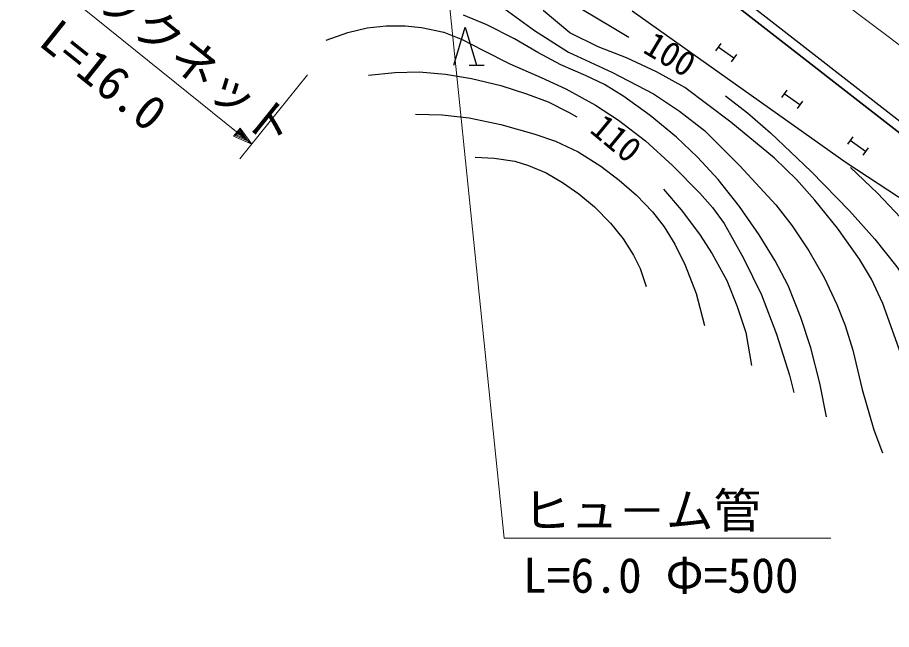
# Model space of a CAD drawing. Units: millimetres, scale not verified. Extents: x 40000 to 680000, y 20000 to 380000.
# Drawn here: x 272943 to 318828, y 265041 to 297146 of the extents above; entities that cross this region are included whole.
import ezdxf
from ezdxf.enums import TextEntityAlignment as Align

# ---------------------------------------------------------------- set-up
doc = ezdxf.new("R2010")
doc.units = ezdxf.units.MM
doc.header["$LTSCALE"] = 1000
doc.linetypes.add('CHAIN', pattern=[18.5, 12, -1.5, 3.5, -1.5])
for name, color, linetype, lineweight in [('M-BGD', 7, 'Continuous', 25), ('M-BMK', 2, 'CHAIN', 13), ('M-STR-HTXT', 7, 'Continuous', 13)]:
    doc.layers.add(name, color=color, linetype=linetype, lineweight=lineweight)
doc.styles.add('ＭＳ ゴシック', font='')
doc.styles.get('ＭＳ ゴシック').set_extended_font_data('MS Gothic')

msp = doc.modelspace()

# ---------------------------------------------------------------- linework, layer by layer
at = {"layer": 'M-BGD'}
for p, q in [((311138, 298025), (321598, 289881)), ((305205, 297504), (316451, 289537)), ((310833, 297630), (321296, 289484)), ((321296, 289484), (310833, 297630)), ((295850, 294639), (296450, 296636)), ((296450, 296636), (297049, 294639)), ((309873, 295789), (309596, 295398)), ((310550, 295016), (309735, 295594)), ((310689, 295212), (310411, 294821)), ((296649, 294639), (297449, 294639)), ((313332, 293339), (313055, 292948)), ((314009, 292565), (313193, 293143)), ((314147, 292761), (313870, 292370)), ((316791, 290888), (316514, 290497)), ((317468, 290115), (316652, 290692)), ((317606, 290310), (317329, 289919)), ((316451, 289537), (319763, 287371))]:
    msp.add_line(p, q, dxfattribs=at)
for points in [[(270528, 320824), (271300, 319424), (272068, 318253), (273367, 316532), (274774, 314844), (276656, 313095), (278636, 311397), (279496, 310882), (280413, 310473), (281680, 310069), (283030, 309525), (284025, 308854), (284831, 308194), (287274, 306077), (289720, 304114), (290619, 303689), (291572, 303362), (293137, 302875), (294900, 302207), (296150, 301581), (297530, 300763), (300783, 298675), (304242, 296578), (305044, 296115)], [(298355, 297718), (300081, 296457), (301862, 295319), (304146, 294275), (306331, 293149), (307699, 292228), (309007, 291221), (310862, 289368), (312756, 287318), (313613, 286213), (314494, 284901), (315284, 283511), (315959, 282098), (316400, 280983), (316791, 279696), (317281, 277640), (317903, 275510), (318354, 274313)], [(319560, 278821), (318375, 282151), (317776, 283416), (317155, 284474), (315985, 286095), (314804, 287559), (313833, 288653), (312691, 289772), (310388, 291652), (307970, 293470), (306491, 294290), (304922, 295034), (303431, 295615), (301940, 296350), (300543, 297508)], [(315408, 276203), (315067, 277968), (314599, 279819), (314075, 281413), (313401, 283080), (312724, 284383), (311888, 285747), (310851, 287236), (309730, 288645), (308648, 289823), (307548, 290872), (306156, 292010), (304776, 293010), (303753, 293633), (302757, 294110), (301474, 294671), (300266, 295308), (299029, 296034), (297589, 296757), (296350, 297265)], [(289152, 295957), (290290, 296356), (291298, 296611), (292290, 296716), (293294, 296702), (294154, 296619), (295326, 296371), (296296, 295985), (297365, 295435), (298787, 294716), (300439, 294005), (301733, 293405), (303293, 292550), (304488, 291766), (305921, 290679), (307331, 289389), (308764, 287934), (309427, 287187), (310036, 286340), (311054, 284529), (312006, 282590), (312785, 280535), (313479, 278391), (313702, 277468)], [(291370, 294112), (292761, 294267), (294024, 294294), (295420, 294172), (296771, 293944), (298326, 293570), (299673, 293148), (300794, 292713), (301870, 292187), (302304, 291931)], [(310105, 293035), (311276, 292146), (312476, 291091), (314601, 289073), (316626, 287011), (317958, 285520), (319114, 284065), (319737, 283126), (320401, 281895), (321378, 279518), (322513, 277049), (323021, 276281), (323782, 275355), (326098, 272936), (328255, 270512), (328745, 269829), (329340, 268785), (329727, 267862), (330042, 266799), (330237, 265977)], [(293843, 292077), (295243, 292036), (296655, 291886), (298317, 291532), (300049, 291049), (301186, 290651), (302378, 290096), (303563, 289351), (304536, 288617), (305437, 287827), (306278, 286945), (306894, 286158), (307455, 285249), (307991, 284155), (308575, 282667), (309010, 280993)], [(296971, 289824), (297970, 289772), (299051, 289601), (299772, 289388), (300691, 288994), (301561, 288498), (302406, 287899), (303227, 287208), (304068, 286354), (304742, 285527), (305285, 284683), (305627, 283973), (305954, 283030), (305955, 283029)], [(316667, 289279), (318086, 287935), (319604, 286345), (321250, 284463), (322942, 282362), (324742, 280049), (326661, 277748), (329165, 274924), (331498, 272137), (332662, 270576), (333713, 268977), (334914, 266876), (336093, 264562), (336962, 262072)], [(306854, 288138), (307784, 287056), (308741, 285774), (309412, 284748), (310180, 283347), (310733, 281987), (311176, 280629), (311483, 278886)]]:
    msp.add_lwpolyline(points, dxfattribs=at)
at = {"layer": 'M-BMK'}
msp.add_line((338929, 280750), (300860, 309649), dxfattribs=at)
at = {"layer": 'M-STR-HTXT'}
for p, q in [((294288, 310975), (298492, 269827)), ((273169, 300232), (285239, 290504)), ((284611, 289727), (288167, 294131)), ((284285, 290914), (284637, 291349)), ((285239, 290504), (284285, 290914)), ((284367, 290951), (284618, 291262)), ((285021, 290680), (284367, 290951)), ((284448, 290988), (284599, 291174)), ((284897, 290780), (284448, 290988)), ((284529, 291025), (284579, 291087)), ((284710, 290931), (284529, 291025)), ((284579, 291087), (284710, 290931)), ((284599, 291174), (284897, 290780)), ((284618, 291262), (285021, 290680)), ((284637, 291349), (285239, 290504)), ((298492, 269827), (315634, 269827))]:
    msp.add_line(p, q, dxfattribs=at)

# ---------------------------------------------------------------- texts
at = {"layer": 'M-STR-HTXT', "style": 'ＭＳ ゴシック'}
for s, height, rotation, p in [('ロックネット', 1833, 321.123, (274588, 299142)), ('L=16.0', 1833, 321.323, (273630, 295315)), ('100', 1320, 329.221, (305510, 295007)), ('110', 1320, 320.224, (302673, 290862))]:
    msp.add_text(s, height=height, rotation=rotation, dxfattribs=at).set_placement(p, align=Align.BOTTOM_LEFT)
for s, p in [('ヒュ－ム管', (299481, 269819)), ('L=6.0 Φ=500', (299481, 266418))]:
    msp.add_text(s, height=1833, dxfattribs=at).set_placement(p, align=Align.BOTTOM_LEFT)

doc.saveas('drawing.dxf')
